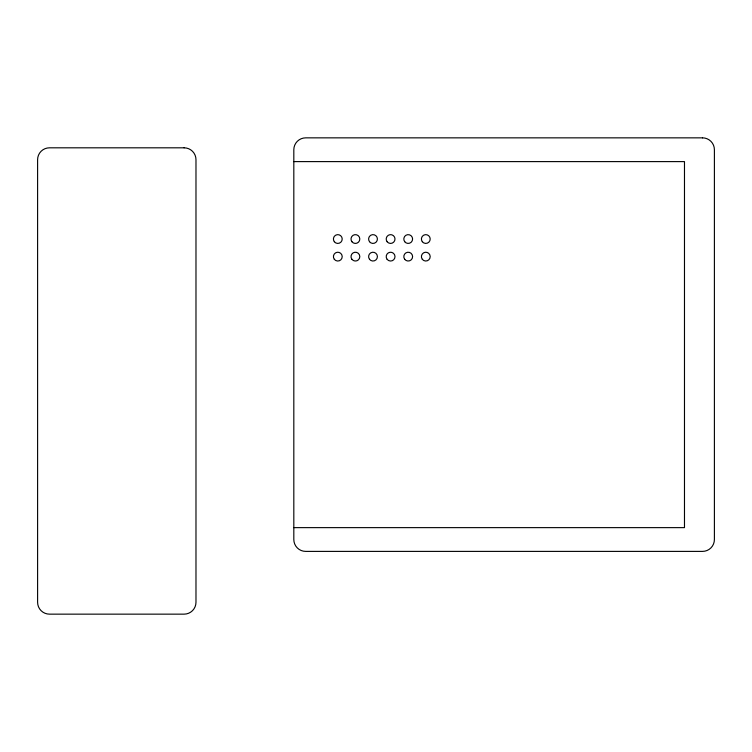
<?xml version="1.0" encoding="UTF-8"?>
<svg xmlns="http://www.w3.org/2000/svg" width="752" height="752" viewBox="0 0 752 752"><rect width="100%" height="100%" fill="white"/><g stroke="black" fill="none" stroke-linecap="round" stroke-linejoin="round"><path stroke-width="1.13" d="M293.816 161.605L684.48 161.605L684.48 527.631L293.816 527.631M702.518 137.851L305.697 137.851A11.882 11.882 0 0 0 293.816 149.723L293.816 539.513A11.882 11.882 0 0 0 305.697 551.395L702.518 551.395A11.882 11.882 0 0 0 714.4 539.513L714.4 149.723A11.882 11.882 0 0 0 702.518 137.851M184.099 147.815L49.482 147.815A11.882 11.882 0 0 0 37.6 159.697L37.6 602.277A11.882 11.882 0 0 0 49.482 614.149L184.099 614.149A11.882 11.882 0 0 0 195.981 602.277L195.981 159.697A11.882 11.882 0 0 0 184.099 147.815M334.32 241.712A4.399 4.399 0 0 0 341.878 240.715A4.399 4.399 0 0 0 337.234 234.671A4.399 4.399 0 0 0 334.32 241.712M351.917 241.712A4.399 4.399 0 0 0 359.475 240.715A4.399 4.399 0 0 0 354.841 234.671A4.399 4.399 0 0 0 351.917 241.712M369.514 241.712A4.399 4.399 0 0 0 377.072 240.715A4.399 4.399 0 0 0 372.437 234.671A4.399 4.399 0 0 0 369.514 241.712M387.111 241.712A4.399 4.399 0 0 0 394.668 240.715A4.399 4.399 0 0 0 390.034 234.671A4.399 4.399 0 0 0 387.111 241.712M404.717 241.712A4.399 4.399 0 0 0 412.265 240.715A4.399 4.399 0 0 0 407.631 234.671A4.399 4.399 0 0 0 404.717 241.712M422.314 241.712A4.399 4.399 0 0 0 429.862 240.715A4.399 4.399 0 0 0 425.228 234.671A4.399 4.399 0 0 0 422.314 241.712M422.314 259.308A4.399 4.399 0 0 0 429.862 258.312A4.399 4.399 0 0 0 425.228 252.268A4.399 4.399 0 0 0 422.314 259.308M404.717 259.308A4.399 4.399 0 0 0 412.265 258.312A4.399 4.399 0 0 0 407.631 252.268A4.399 4.399 0 0 0 404.717 259.308M387.111 259.308A4.399 4.399 0 0 0 394.668 258.312A4.399 4.399 0 0 0 390.034 252.268A4.399 4.399 0 0 0 387.111 259.308M369.514 259.308A4.399 4.399 0 0 0 377.072 258.312A4.399 4.399 0 0 0 372.437 252.268A4.399 4.399 0 0 0 369.514 259.308M351.917 259.308A4.399 4.399 0 0 0 359.475 258.312A4.399 4.399 0 0 0 354.841 252.268A4.399 4.399 0 0 0 351.917 259.308M334.32 259.308A4.399 4.399 0 0 0 341.878 258.312A4.399 4.399 0 0 0 337.234 252.268A4.399 4.399 0 0 0 334.32 259.308"/></g></svg>
